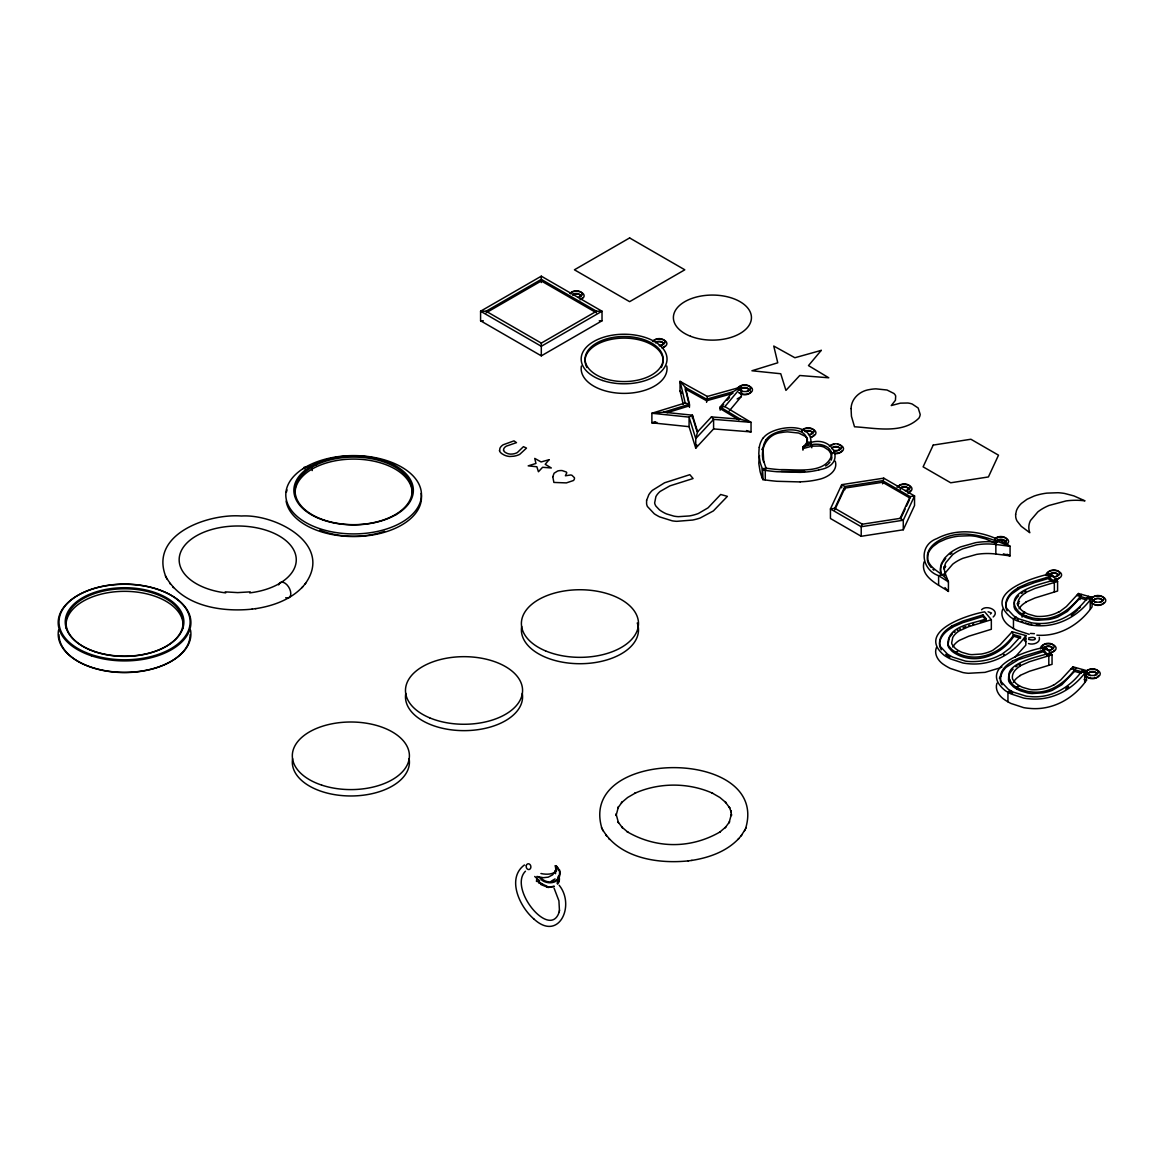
<?xml version="1.0" encoding="UTF-8"?>
<svg xmlns="http://www.w3.org/2000/svg" width="1164" height="1164" viewBox="0 0 1164 1164"><rect width="100%" height="100%" fill="white"/><g stroke="black" fill="none" stroke-linecap="round" stroke-linejoin="round"><path stroke-width="1.5" d="M395.033 514.794L395.891 514.75M556.989 868.009L557.003 867.238A16.558 15.016 -31.9 0 1 558.414 869.261A13.677 12.353 -19.6 0 1 558.662 869.77L558.982 870.541M559.447 910.568L558.924 900.834L554.049 888.088M536.517 881.235L536.953 876.463L543.21 877.685L548.244 877.161L552.58 874.862L555.199 871.443M1007.151 610.824L1006.773 610.082A27.412 15.83 0 0 1 1005.958 607.477L1006.162 602.908L1008.169 598.296A43.854 25.317 0 0 1 1011.734 593.931L1020.231 588.067L1034.578 582.597L1049.186 578.261L1051.834 581.403M555.519 873.669L556.014 865.754M759.19 447.311L758.797 453.873L760.107 462.021A138.138 79.749 0 0 0 762.391 468.743L762.944 479.641L765.272 479.961A138.138 79.749 0 0 0 776.897 481.285L800.177 481.925M759.19 456.87L758.797 463.432L760.107 471.58A138.138 79.749 0 0 0 762.391 478.302L762.944 479.641M559.171 912.227L559.52 910.175M1008.664 676.211L1008.49 679.82A21.927 12.659 0 0 0 1009.77 683.021L1013.233 686.673A31.413 18.129 0 0 0 1016.579 688.884A31.413 18.129 0 0 0 1020.391 690.805L1027.696 693.002A21.738 12.542 0 0 0 1032.264 693.555L1043.25 692.827A34.498 19.919 0 0 0 1052.183 690.383L1061.859 684.738L1074.532 671.352L1072.902 666.797L1060.87 679.849L1053.726 685.232M559.244 911.805C550.339 940.556 507.911 888.539 525.459 871.21M996.951 683.21C994.609 689.99 999.512 696.625 1005.07 700.044A45.192 26.088 0 0 0 1007.951 701.834A45.192 26.088 0 0 0 1011.036 703.493L1023.651 707.625A31.632 18.26 0 0 0 1029.151 708.338C1052.081 710.797 1073.703 698.778 1086.536 680.183L1086.536 676.881M697.614 431.815L695.752 438.595L695.752 448.155L713.59 428.919L713.59 419.36L711.437 416.916L697.614 431.815L692.449 415.184L663.626 412.202L651.884 413.264L651.884 422.823L689.073 426.679L695.752 448.155L696.683 444.764M729.261 410.921L741.337 396.517L741.337 386.957L707.319 396.458L706.563 402.366M924.056 561.892C919.866 577.097 938.868 584.75 948.427 591.428L948.427 581.869L945.299 573.663L938.606 575.671C921.161 569.676 918.178 545.378 936.875 538.583C960.3 526.215 988.862 532.05 1010.076 546.294L1010.076 555.854L995.846 554.035A39.285 22.683 0 0 0 976.567 554.399L962.89 558.298A47.608 27.485 0 0 0 952.69 564.191L945.925 572.091A39.285 22.683 0 0 0 944.659 575.729M1014.455 602.006L1014.004 606.517A21.927 12.659 0 0 0 1015.299 609.732L1018.747 613.37A31.413 18.129 0 0 0 1022.094 615.581A31.413 18.129 0 0 0 1025.921 617.517L1033.225 619.699A21.738 12.542 0 0 0 1037.793 620.252L1048.764 619.524A34.498 19.919 0 0 0 1057.698 617.095L1067.388 611.435L1080.046 598.063L1086.754 599.94M559.055 881.264L559.346 880.188A11.451 9.501 21.8 0 0 558.836 876.114M936.438 647.519C933.644 654.43 938.562 661.501 944.353 664.993A45.192 26.088 0 0 0 947.234 666.768A45.192 26.088 0 0 0 950.319 668.427L962.934 672.559A31.632 18.26 0 0 0 968.433 673.287L984.962 672.37L1000.051 667.86M1002.67 609.281C999.891 616.178 1004.794 623.249 1010.585 626.741A45.192 26.088 0 0 0 1013.466 628.531A45.192 26.088 0 0 0 1016.565 630.19L1029.165 634.322M533.534 918.658C558.735 942.534 575.613 905.403 559.171 885.251M999.323 540.62L996.69 542.279L995.846 544.476L995.846 554.035M1008.941 675.309L1009.741 673.476M745.527 828.753C770.684 747.259 576.864 747.259 602.021 828.753M807.132 441.723C807.656 423.871 772.954 428.672 766.174 439.774M810.915 442.262C811.963 421.164 772.314 425.835 763.337 437.868M766.072 439.759A53.137 30.686 0 0 0 763.017 448.766L763.642 460.362A132.085 76.257 0 0 0 766.188 468.204L765.272 470.402L765.272 479.961M941.589 564.831L942.171 563.507M834.792 508.275L862.393 524.207L900.092 518.373L903.279 520.221L861.215 526.725L830.441 508.944L834.792 508.275L844.889 486.508L882.588 480.674L910.19 496.606L914.54 495.937L914.54 505.496L903.279 529.78L861.215 536.284L830.441 518.504L830.441 508.944L841.703 484.661L883.752 478.157L914.54 495.937L903.279 520.221L903.279 529.78M834.792 509.861L844.889 488.094L882.588 482.274L910.19 498.207M862.393 524.207L861.215 526.725L861.215 536.284M883.752 478.157L882.588 483.86M900.092 518.373L910.19 496.606M900.805 518.417L905.141 509.09M906.581 505.976L909.462 499.763M1014.819 601.09L1015.255 600.188A34.498 19.919 0 0 1 1018.602 595.837M1009.304 680.765L1009.741 679.849M741.061 835.854L745.033 829.743M744.48 830.849L746.095 827.619M952.749 647.053A30.788 17.78 0 0 1 956.502 642.484L957.317 641.801A27.369 15.801 0 0 1 959.427 640.346L968.739 636.213L991.335 629.273L991.335 619.714L968.739 626.654L959.427 630.786A27.369 15.801 0 0 0 957.317 632.241L956.488 632.925A30.788 17.78 0 0 0 952.749 637.494L951.657 642.95A17.445 10.069 0 0 0 952.196 644.638L955.149 648.275A26.961 15.569 0 0 0 958.583 650.618L958.583 650.618A27.383 15.801 0 0 0 961.988 652.349L969.001 654.343A17.445 10.069 0 0 0 971.925 654.648L981.383 654.023A30.788 17.78 0 0 0 989.298 651.855L990.491 651.389A27.369 15.801 0 0 0 993.008 650.167L1000.152 644.798L1012.185 631.746L1025.819 635.573L1025.819 645.132L1015.154 656.991M949.271 637.974L947.86 645.205A21.883 12.644 0 0 0 949.053 647.97L951.919 651.127A30.962 17.882 0 0 0 955.862 653.819A31.413 18.129 0 0 0 959.674 655.754C979.753 664.106 1002.335 653.63 1013.815 636.301L1012.185 631.746M1025.659 602.094L1034.971 597.976L1057.581 591.021L1057.581 581.462L1050.947 573.59L1049.186 576.66L1049.186 579.847M1020.144 675.396L1029.456 671.264L1052.052 664.324L1052.052 654.765L1045.432 646.893L1043.671 651.549L1046.32 654.692M557.076 883.301L558.371 879.897L558.123 876.434M942.884 562.212L945.706 558.429M999.367 678.176L1001.215 675.775M949.824 637.072L950.813 635.762M304.997 584.095C334.126 544.33 275.504 513.746 241.37 516.016C208.327 513.382 148.716 534.247 165.957 576.995M943.713 567.304L944.659 566.039M943.713 568.89L945.706 566.402M830.034 462.035L828.593 463.709M713.59 428.919L751.042 431.902L751.042 422.343L740.45 419.215L720.167 407.022L724.866 406.6L741.337 386.957L732.927 391.802L720.167 407.022L720.167 410.208M723.644 404.461L720.167 408.622L738.995 419.942M727.122 400.314L729.45 397.55M1081.749 594.44C1071.462 608.859 1055.733 620.878 1037.037 618.608A21.883 12.644 0 0 1 1032.235 617.909L1025.921 615.916M1013.466 628.531L1013.466 618.972L1016.23 617.371A41.075 23.717 0 0 0 1019.082 618.913L1031.624 622.827A27.529 15.889 0 0 0 1036.135 623.307C1057.363 625.272 1076.758 613.413 1088.456 596.317M1076.234 667.729C1065.933 682.162 1050.219 694.181 1031.508 691.911A21.883 12.644 0 0 1 1026.721 691.212L1020.391 689.219A31.413 18.129 0 0 1 1016.579 687.284A31.413 18.129 0 0 1 1013.233 685.087C994.929 664.033 1038.259 657.165 1050.437 652.844A5.849 3.376 0 0 0 1054.133 650.167M1082.942 669.62C1071.229 686.716 1051.849 698.575 1030.62 696.61A27.529 15.889 0 0 1 1026.11 696.13L1013.553 692.202A41.075 23.717 0 0 1 1010.745 690.688L1007.951 692.26L1007.951 701.834M255.571 608.67C272.827 606.022 290.505 599.795 302.698 586.802M691.634 860.429C708.891 857.781 726.583 851.553 738.762 838.56M301.956 587.674L305.768 583.179M738.02 839.433L741.832 834.952M986.214 620.368L986.214 618.768C973.104 624.006 948.398 625.155 947.86 643.605A21.883 12.644 0 0 0 949.053 646.384L951.919 649.541A30.962 17.882 0 0 0 955.862 652.233A31.413 18.129 0 0 0 959.674 654.168C979.753 662.52 1002.335 652.044 1013.815 634.7L1020.508 636.592L1009.857 648.217L1001.098 654.794M1059.255 611.929L1066.399 606.546L1078.417 593.509L1092.065 597.336L1092.065 606.895C1079.566 624.777 1059.138 636.883 1036.848 635.166M1025.819 635.573C1013.189 654.444 991.233 665.997 968.433 663.727A31.632 18.26 0 0 1 962.934 663L950.319 658.868A45.192 26.088 0 0 1 947.234 657.209A45.192 26.088 0 0 1 944.353 655.434C915.18 631.499 968.172 614.592 984.715 611.842L991.335 619.714M1079.232 608.379L1080.454 607.041M951.555 634.904L952.37 634.074M1017.787 604.625L1019.038 603.389M1077.995 609.674L1071.273 615.596M551.183 881.221L555.053 878.878M1068.581 686.658L1065.758 688.899M993.183 616.978C1000.56 610.445 986.359 604.392 981.572 609.747M954.174 632.489L955.178 631.746M825.611 465.993L827.735 464.48M1003.528 654.896L1004.299 654.372M1021.425 593.509L1022.807 592.592M1015.896 666.797L1017.292 665.895M1025.659 592.534L1034.971 588.417L1057.581 581.462L1052.445 580.53C1040.514 584.226 1000.865 592.287 1018.747 611.784A31.413 18.129 0 0 0 1022.094 613.981A31.413 18.129 0 0 0 1025.921 615.916M1020.144 665.837L1029.456 661.705L1052.052 654.765L1046.931 653.833L1041.867 647.955C1024.407 651.171 977.178 667.699 1005.07 690.485A45.192 26.088 0 0 0 1007.951 692.26A45.192 26.088 0 0 0 1011.036 693.933L1023.651 698.065A31.632 18.26 0 0 0 1029.151 698.778C1052.081 701.237 1073.703 689.219 1086.536 670.624L1072.902 666.797M1058.934 611.755A27.354 15.787 0 0 1 1037.531 616.44A17.504 10.112 0 0 1 1035.233 616.105L1028.219 614.097A27.383 15.801 0 0 1 1024.887 612.409L1022.094 613.995L1022.094 617.182M1043.671 651.549L1018.442 659.653L1006.22 667.219A43.854 25.317 0 0 0 1002.655 671.599L1000.647 676.211L1000.545 679.732A27.31 15.772 0 0 0 1001.258 681.784L1008.053 689.03A41.075 23.717 0 0 0 1010.672 690.659L1007.951 692.26L1010.745 690.688M1053.405 685.043A27.354 15.787 0 0 1 1032.017 689.728A17.504 10.112 0 0 1 1029.718 689.408L1022.705 687.4A27.383 15.801 0 0 1 1019.373 685.712L1016.579 687.284L1016.579 688.884M541.304 276.174L480.587 311.225L480.587 320.798L541.304 355.849L602.021 320.798L602.021 311.225L541.304 276.174L541.304 282.546M486.101 311.225L541.304 279.36L596.492 311.225L602.021 311.225L541.304 346.29L480.587 311.225L486.101 311.225L541.304 343.104L596.492 311.225M486.101 312.825L541.304 280.961L596.492 312.825M737.132 398.946L741.337 396.517M812.079 444.575C819.616 443.237 830.645 445.448 831.925 454.44C826.222 475.072 795.652 469.005 779.778 469.674A132.085 76.257 0 0 1 766.188 468.204L762.944 470.081L765.272 470.402A138.138 79.749 0 0 0 776.897 471.726L800.177 472.366A55.014 31.763 0 0 0 818.801 469.95M802.942 450.177L802.942 446.991L810.842 442.436L811.817 447.791M955.862 652.233L957.696 651.171M1024.858 612.395L1022.094 613.995L1024.887 612.409A26.961 15.569 0 0 1 1021.381 610.038L1018.427 606.4A17.344 10.01 0 0 1 1017.962 605.076L1017.903 604.713M1017.671 587.864L1029.063 582.815L1052.707 575.671M951.424 626.116L962.817 621.052L982.954 614.898L986.214 618.768M1012.142 661.167L1023.534 656.118L1047.178 648.974M1016.259 617.386L1013.466 618.972A45.192 26.088 0 0 1 1010.585 617.182C981.834 592.607 1033.341 577.417 1050.947 573.59M957.303 630.393L958.059 629.971M524.44 864.954C506.195 878.471 519.857 907.018 533.723 918.818M952.268 627.221L962.817 622.653L982.954 616.498L984.584 618.433M990.433 614.068L991.481 612.977L988.061 611.769M1028.583 637.988C1037.59 635.486 1037.546 641.917 1028.583 639.385M1024.305 591.734L1025.877 590.919M1018.776 665.037L1020.362 664.222M1000.938 667.452L1001.928 666.972M553.657 886.401L547.56 887.259L540.94 884.553M959.631 629.171L960.46 628.778M963.035 627.672L963.938 627.323M964.854 626.974L965.785 626.639M968.695 625.665L969.699 625.344M689.437 407.4L689.437 404.214L685.203 402.962L651.884 413.264L689.073 417.119L692.449 415.184L692.449 418.371M663.626 412.202L689.437 404.214L685.451 387.467L680.052 381.356L680.052 390.915L683.21 404.214M667.059 412.725L689.437 405.814L685.451 389.052L706.563 400.765L732.927 393.403M655.216 421.804L651.884 422.823L656.903 422.372M983.886 621.096L985.05 620.732M982.722 621.445L980.452 622.129M1041.867 647.955L1045.432 646.893M972.784 624.384L973.846 624.079M1047.396 574.667L1052.445 580.53L1055.966 579.541M732.927 391.802L706.563 399.179L685.451 387.467L685.451 390.653M818.743 469.849C847.348 465.716 834.079 435.569 811.133 442.393M1076.627 595.371L1086.754 598.34L1092.065 597.336C1079.217 615.916 1057.61 627.949 1034.665 625.475A31.632 18.26 0 0 1 1029.165 624.762L1016.565 620.63A45.192 26.088 0 0 1 1013.466 618.972L1016.201 617.357A41.075 23.717 0 0 1 1013.568 615.727L1006.773 608.481A27.31 15.772 0 0 1 1006.06 606.429L1005.871 605.324M165.404 575.86C181.584 606.095 221.058 612.395 252.341 609.107M601.468 827.619C617.648 857.853 657.122 864.154 688.404 860.865M766.188 468.204L762.391 468.743L762.391 478.302M252.05 609.136L255.935 608.612M688.128 860.909L691.998 860.385M250.275 591.865L237.703 592.607L225.147 591.865M311.37 465.964L312.228 466.982M1030.402 633.434L1034.403 633.667M804.717 471.391L781.306 471.376M1025.819 638.876L1024.349 639.443A1.484 1.091 40.2 0 0 1024.349 640.433L1025.819 641.83M480.587 320.798L483.336 320.798M599.256 320.798L602.021 320.798M1040.049 624.981L1036.135 624.908M711.437 416.916L740.45 419.215M548.971 887.492L547.138 887.259M807.059 441.869L810.842 442.436M539.645 883.127L538.787 882.967M1030.344 624.21L1031.624 624.428M539.441 882.079L536.502 881.308M1027.87 623.671L1029.092 623.962M1028.481 643.547C1032.701 645.191 1040.863 642.965 1039.277 637.246M1013.815 636.301L1020.508 638.178L1020.508 636.592M1074.532 671.352L1080.818 673.112M1084.135 679.514L1086.536 680.183M1025.499 623.031L1026.677 623.366M746.502 430.564L751.042 431.902M938.606 585.23L938.606 575.671L948.427 581.869C943.466 572.819 930.807 570.156 927.693 559.811C925.598 551.692 932.088 544.345 938.722 540.678C961.901 527.045 987.639 537.361 1010.076 546.294L995.846 544.476A39.285 22.683 0 0 0 976.567 544.839L962.89 548.739A47.608 27.485 0 0 0 952.69 554.631L945.925 562.532A39.285 22.683 0 0 0 945.284 573.663M1003.383 553.846L1010.076 555.854L1007.006 554.224M1086.754 598.34L1090.217 599.387L1090.217 608.947M1071.113 668.674L1084.688 672.676L1084.688 682.235M1023.229 622.274L1021.09 621.416M995.016 543.006L985.53 538.903L976.436 536.502A33.611 19.395 0 0 0 969.641 535.746L958.51 536.153A40.507 23.396 0 0 0 945.881 539.048L938.722 542.279L933.135 546.411A40.507 23.396 0 0 0 928.115 553.7L927.417 560.131A33.611 19.395 0 0 0 928.741 564.045M707.319 396.458L680.052 381.356L685.203 402.962M724.866 406.6L751.042 422.343L713.59 419.36L695.752 438.595L689.073 417.119L689.073 426.679M541.245 879.708C546.978 884.596 558.371 884.029 559.826 875.241A11.538 10.141 -1.9 0 0 559.404 869.624M542.104 879.024C547.429 883.738 558.182 883.141 559.346 874.79A10.636 9.356 6.7 0 0 559.273 870.483M945.735 654.401L946.521 654.983M932.888 569.298L933.863 570.185M1052.445 580.53L1054.337 582.495L1054.337 592.069M944.964 587.573L948.427 591.428M680.052 390.915L682.206 393.359M605.716 834.937L606.488 835.854M608.787 838.56L609.529 839.433M169.653 583.179L170.424 584.095M172.723 586.802L173.465 587.674M1046.727 655.172L1046.931 653.833L1048.822 655.798L1048.822 665.357M931.185 567.537L929.236 564.918M306.016 470.169L303.95 467.39L312.228 465.789L312.228 470.576M1002.059 684.825L1001.258 683.384M941.341 649.774L940.541 648.319M1078.417 593.509L1080.046 596.463L1080.046 599.649M558.996 869.755L558.866 869.508A20.166 18.289 -40.6 0 0 556.116 865.652M602.516 829.743L603.068 830.849M166.452 577.984L167.005 579.09M835.257 461.191C838.386 471.158 826.964 477.735 818.743 479.423A55.014 31.763 0 0 1 800.163 481.809M692.449 416.77L697.091 431.757M763.642 461.963C759.277 449.159 767.134 433.925 781.16 432.615A25.23 14.565 0 0 1 787.577 431.873L798.693 433.037L805.59 436.485A13.561 7.828 0 0 1 807.38 439.032L807.132 443.309L802.942 448.591L812.079 446.161L819.485 446.03A13.561 7.828 0 0 1 823.894 447.063L829.859 451.035L831.882 457.452A25.23 14.565 0 0 1 831.081 460.26M503.59 450.221L503.648 449.217A9.283 5.369 0 0 1 506.398 446.118L516.481 442.64L513.993 440.865L503.212 444.764A13.371 7.726 0 0 0 502.281 445.419A14.39 8.308 0 0 0 499.923 448.315L499.574 450.613M1086.536 673.927L1086.536 670.624L1081.225 671.643L1081.225 673.229M1010.672 690.659L1010.745 692.289A41.075 23.717 0 0 1 1008.897 691.183M982.954 614.898L982.954 616.498M844.889 489.695L844.889 486.508L841.703 484.661L841.703 487.847M541.304 343.104L541.304 355.849M941.021 574.361A43.024 24.837 0 0 1 941.123 566.17M950.13 554.442A51.478 29.726 0 0 1 951.977 553.133M995.307 538.292A7.799 4.511 0 0 1 1006.845 538.612A7.799 4.511 0 0 1 1005.158 545.218M995.002 539.558A5.849 3.376 0 0 1 1000.531 536.517A5.849 3.376 0 0 1 1006.554 539.223A5.849 3.376 0 0 1 1002.801 543.064M1006.671 543.079A5.849 3.376 0 0 1 1006.22 544.359M998.858 539.892A5.849 3.376 0 0 1 1006.234 541.784M997.155 540.722A3.899 2.255 0 0 1 1002.83 539.543A3.899 2.255 0 0 1 1003.717 542.991M897.008 487.178A7.799 4.511 0 0 1 909.593 485.635A7.799 4.511 0 0 1 907.556 492.969M898.375 487.134A5.849 3.376 0 0 1 904.122 483.918A5.849 3.376 0 0 1 910.059 487.018A5.849 3.376 0 0 1 905.083 490.641M910.073 490.655A5.849 3.376 0 0 1 908.56 492.75M900.296 487.978A5.849 3.376 0 0 1 909.637 489.2M900.441 489.447A3.899 2.255 0 0 1 902.726 486.814A3.899 2.255 0 0 1 907.571 487.731A3.899 2.255 0 0 1 906.698 490.641M837.673 444.372A7.799 4.511 0 0 1 842.154 451.326A7.799 4.511 0 0 1 829.292 451.254M829.292 446.234A7.799 4.511 0 0 1 833.89 444.372M830.107 446.321A5.849 3.376 0 0 1 837.294 443.877A5.849 3.376 0 0 1 841.412 448.067A5.849 3.376 0 0 1 834.093 450.381M841.514 450.992A5.849 3.376 0 0 1 835.214 453.698M831.445 452.607A5.849 3.376 0 0 1 830.921 452.214M831.634 447.951A5.849 3.376 0 0 1 840.946 448.751M831.882 448.737A3.899 2.255 0 0 1 836.407 446.525A3.899 2.255 0 0 1 839.477 449.464A3.899 2.255 0 0 1 833.948 450.73M801.501 430.491A7.799 4.511 0 0 1 814.218 429.953A7.799 4.511 0 0 1 810.813 437.053M806.667 437.228A7.799 4.511 0 0 1 805.924 437.126M802.331 431.218A5.849 3.376 0 0 1 808.092 427.843A5.849 3.376 0 0 1 814.043 431.117A5.849 3.376 0 0 1 808.471 434.594M813.971 434.899A5.849 3.376 0 0 1 810.697 437.46M813.054 432.528A5.849 3.376 0 0 0 804.935 431.597A3.899 2.255 0 0 1 811.017 431.262A3.899 2.255 0 0 1 810.188 434.739M736.943 389.343A7.799 4.511 0 0 1 747.463 385.575A7.799 4.511 0 0 1 751.056 392.413A7.799 4.511 0 0 1 738.674 392.646M738.864 388.194A5.849 3.376 0 0 1 746.691 385.022A5.849 3.376 0 0 1 749.238 390.347A5.849 3.376 0 0 1 739.693 389.925M750.533 391.715A5.849 3.376 0 0 1 745.993 394.683A5.849 3.376 0 0 1 739.693 393.112M741.002 388.776A5.849 3.376 0 0 1 750.213 390.246M742.53 391.657A3.899 2.255 0 0 1 741.774 388.296A3.899 2.255 0 0 1 747.637 388.31A3.899 2.255 0 0 1 746.881 391.657M652.466 341.27A7.799 4.511 0 0 1 665.182 340.732A7.799 4.511 0 0 1 661.778 347.818M653.324 341.649A5.849 3.376 0 0 1 659.45 338.608A5.849 3.376 0 0 1 665.008 341.983A5.849 3.376 0 0 1 659.435 345.359M664.659 346.305A5.849 3.376 0 0 1 662.869 347.789M655.899 342.362A5.849 3.376 0 0 1 664.018 343.293M655.478 342.813A3.899 2.255 0 0 1 659.973 341.372A3.899 2.255 0 0 1 663.043 343.758A3.899 2.255 0 0 1 659.333 345.824M569.88 293.27A7.799 4.511 0 0 1 582.146 292.761A7.799 4.511 0 0 1 580.036 299.745M570.535 293.852A5.849 3.376 0 0 1 576.165 290.811A5.849 3.376 0 0 1 582.131 293.634A5.849 3.376 0 0 1 578.057 297.417M582.146 297.868A5.849 3.376 0 0 1 581.374 299.104M573.343 294.477A5.849 3.376 0 0 1 581.374 295.627M572.615 295.118A3.899 2.255 0 0 1 578.363 293.852A3.899 2.255 0 0 1 579.119 297.373M996.69 542.264A43.199 24.939 0 0 0 975.505 542.686L960.576 546.92A51.478 29.726 0 0 0 949.548 553.307L944.659 558.08L941.589 563.231A43.024 24.837 0 0 0 941.472 574.143M759.321 456.87A53.69 30.992 0 0 1 759.525 455.604M761.794 449.61A53.69 30.992 0 0 1 763.206 447.398M802.985 447.034A31.195 18.013 0 0 1 811.803 444.561M759.321 447.311A53.69 30.992 0 0 1 763.206 437.839M807.147 441.869A31.195 18.013 0 0 1 802.869 446.961M666.797 366.034A42.937 24.793 0 0 1 624.093 393.388A42.937 24.793 0 0 1 581.389 366.034M499.458 450.613A11.174 6.446 0 0 0 503.066 454.397A11.174 6.446 0 0 0 509.628 456.492L513.615 456.23A14.39 8.308 0 0 0 518.62 454.862A13.371 7.726 0 0 0 519.755 454.324L526.506 448.096L523.436 446.656L517.427 452.49A9.283 5.369 0 0 1 512.058 454.062L510.312 454.106A7.45 4.292 0 0 1 505.918 452.752A7.45 4.292 0 0 1 503.517 450.235M586.903 367.46A39.038 22.538 0 0 1 624.093 338.098A39.038 22.538 0 0 1 661.283 367.46M295.394 496.373A58.549 33.8 0 0 1 353.623 459.082A58.549 33.8 0 0 1 411.852 496.373M278.647 584.866A8.73 5.034 60 0 1 285.282 583.368A8.73 5.034 60 0 1 290.796 593.378A8.73 5.034 60 0 1 285.733 597.729M225.714 592.883A58.549 33.8 0 0 1 189.135 540.925A58.549 33.8 0 0 1 286.286 540.925A58.549 33.8 0 0 1 249.707 592.883M66.319 628.633A58.549 33.8 0 0 1 124.548 591.327A58.549 33.8 0 0 1 182.792 628.633M409.102 758.681A58.549 33.8 0 0 1 350.859 795.972A58.549 33.8 0 0 1 292.63 758.681M522.258 693.351A58.549 33.8 0 0 1 464.029 730.643A58.549 33.8 0 0 1 405.785 693.351M637.246 622.987A58.549 33.8 0 0 1 582.946 663.669A58.549 33.8 0 0 1 521.705 626.421M421.106 493.405A67.818 39.154 0 0 1 360.331 536.357A67.818 39.154 0 0 1 286.126 501.131M286.417 492.168A67.818 39.154 0 0 1 287.057 489.942M315.007 465.207A67.701 39.081 0 0 1 316.695 464.552M384.571 531.279A59.742 34.498 0 0 1 319.751 530.187M190.125 634.7A65.577 37.859 0 0 1 124.548 672.559A65.577 37.859 0 0 1 58.986 634.7M190.547 630.102A66.348 38.31 0 0 1 124.548 672.37A66.348 38.31 0 0 1 58.549 630.102M1019.038 608.816A27.63 15.947 0 0 1 1025.921 602.254M1005.812 605.324A40.173 23.193 0 0 1 1017.947 588.038M1017.816 604.713A27.63 15.947 0 0 1 1025.921 592.694M1046.101 575.613A7.799 4.511 0 0 1 1052.547 570.506A7.799 4.511 0 0 1 1061.495 574.143A7.799 4.511 0 0 1 1055.355 579.366M1048.313 574.492A5.849 3.376 0 0 1 1053.245 569.996A5.849 3.376 0 0 1 1059.618 573.852A5.849 3.376 0 0 1 1051.587 576.471M1059.225 577.839A5.849 3.376 0 0 1 1056.33 579.599M1049.302 574.405A5.849 3.376 0 0 1 1058.687 574.667M1050.044 574.405A3.899 2.255 0 0 1 1055.995 573.081A3.899 2.255 0 0 1 1056.155 576.762M1091.308 598.136A7.799 4.511 0 0 1 1103.516 597.263A7.799 4.511 0 0 1 1102.002 604.32A7.799 4.511 0 0 1 1090.523 601.759M1103.778 602.53A5.849 3.376 0 0 1 1095.586 605.12A5.849 3.376 0 0 1 1093.534 599.867A5.849 3.376 0 0 1 1102.861 600.158M1095.979 602.385A3.899 2.255 0 0 1 1095.018 598.994A3.899 2.255 0 0 1 1100.969 598.994A3.899 2.255 0 0 1 1099.995 602.385M1017.045 603.898A34.498 19.919 0 0 1 1019.475 601.395M1015.328 618.448A41.133 23.746 0 0 1 1014.455 617.895M1018.078 619.99A41.133 23.746 0 0 1 1017.132 619.495M554.995 870.701A21.199 18.711 -12.3 0 1 555.432 871.079M555.082 865.681A14.71 11.524 21.4 0 1 555.461 871.516M542.017 884.073A21.389 6.649 32.5 0 1 538.059 881.075M539.645 880.653A20.705 8.192 31.7 0 1 534.727 876.463M546.92 886.051A11.48 5.704 29.6 0 1 541.958 883.709M559.2 881.337A13.648 10.403 37.4 0 1 557.483 884.145M554.355 886.226A13.648 10.403 37.4 0 1 548.884 886.852M541.304 884.247A15.219 5.223 32.1 0 1 539.31 882.807M540.722 883.025A16.514 12.469 0.2 0 1 539.703 883.039M541.726 879.344A16.18 5.558 33.2 0 1 539.092 877.336M555.868 871.094A16.398 8.424 16.8 0 1 540.925 873.524M556.698 868.111A15.874 12.367 20.1 0 1 556.377 871.283M951.716 626.276A40.173 23.193 0 0 0 939.581 643.561L939.712 644.114A27.529 15.889 0 0 0 940.541 646.733L947.336 653.979A41.075 23.717 0 0 0 949.955 655.594L950.028 655.638A41.075 23.717 0 0 0 952.836 657.151L965.393 661.079A27.31 15.772 0 0 0 968.943 661.487L970.863 661.603A40.173 23.193 0 0 0 1000.807 654.619M952.545 627.396A40.231 23.222 0 0 0 939.566 645.162A29.507 17.038 0 0 0 939.712 645.714M940.221 647.577A27.529 15.889 0 0 1 939.828 646.267M949.955 657.194A41.075 23.717 0 0 1 947.336 655.565M1013.306 682.511A27.63 15.947 0 0 1 1020.406 675.557M1012.433 661.327A40.173 23.193 0 0 0 1000.298 678.627L1000.429 680.765A27.412 15.83 0 0 0 1000.938 682.628M1019.3 685.669A26.961 15.569 0 0 1 1015.866 683.326L1012.913 679.703A17.344 10.01 0 0 1 1012.447 678.365L1012.374 678.001A27.63 15.947 0 0 1 1020.406 665.983M1086.55 676.822A2.386 1.746 40.1 0 1 1084.775 674.96A2.386 1.746 40.1 0 1 1086.55 674A2.095 0.786 -73.3 0 0 1085.823 676.182A2.095 0.786 -73.3 0 0 1086.187 676.924M1010.265 672.574A34.498 19.919 0 0 1 1013.087 669.125M1012.593 693.308A41.075 23.717 0 0 1 1011.647 692.798M1085.415 671.817A7.813 4.511 0 0 1 1096.604 669.926A7.813 4.511 0 0 1 1098.583 676.56A7.813 4.511 0 0 1 1086.943 676.939A7.668 4.423 0 0 1 1085.867 676.153M1098.292 675.673A5.849 3.376 0 0 1 1092.472 678.714A5.849 3.376 0 0 1 1086.652 675.673M1087.773 673.33A5.849 3.376 0 0 1 1096.997 673.199M1090.464 675.673A3.899 2.255 0 0 1 1089.504 672.283A3.899 2.255 0 0 1 1095.455 672.283A3.899 2.255 0 0 1 1094.48 675.673M1040.587 648.915A7.813 4.511 0 0 1 1047.149 643.794A7.813 4.511 0 0 1 1056.024 647.577A7.813 4.511 0 0 1 1049.448 652.698M1043.613 648.668A5.849 3.376 0 0 1 1046.32 643.474A5.849 3.376 0 0 1 1054.148 646.486A5.849 3.376 0 0 1 1046.887 649.934M1044.588 647.228A5.849 3.376 0 0 1 1052.838 647.693M1044.486 647.81A3.899 2.255 0 0 1 1050.466 646.369A3.899 2.255 0 0 1 1050.481 650.123M1015.619 514.532L1015.736 517.107A33.611 19.395 0 0 0 1017.06 521.021L1021.206 526.274L1029.805 532.719A43.199 24.939 0 0 1 1030.504 520.497L1037.866 511.869A51.478 29.726 0 0 1 1048.909 505.496L1066.108 500.913A43.024 24.837 0 0 1 1085.008 500.84L1073.848 495.893L1064.754 493.492A33.611 19.395 0 0 0 1057.96 492.721L1046.814 493.129A40.507 23.396 0 0 0 1034.199 496.024L1027.041 499.254L1021.439 503.386A40.507 23.396 0 0 0 1016.434 510.676L1015.619 514.532M616.12 814.131L616.091 815.571L618.404 806.899L617.706 808.107L622.245 801.981L621.329 802.854L627.658 797.486L635.631 792.888L634.831 793.266C659.202 782.397 688.361 782.397 712.717 793.266L711.932 792.888L719.89 797.486L726.22 802.854L725.317 801.981L729.843 808.107L729.144 806.899L731.167 811.89L730.774 810.493L731.458 815.571L731.428 814.131L729.042 822.875L729.595 821.755L725.085 827.851L725.812 826.978L719.527 832.318L720.414 831.722C691.096 848.876 656.452 848.876 627.134 831.722L628.022 832.318L621.736 826.978L622.478 827.851L617.953 821.755L618.506 822.875L616.12 814.131M552.798 476.731L553.875 482.434L566.373 482.9L573.43 480.528A7.697 4.438 0 0 0 574.405 477.677L571.961 475.305A4.249 2.459 0 0 0 570.578 474.985L565.384 475.785L566.781 472.788A4.249 2.459 0 0 0 566.213 471.987L562.11 470.576A7.741 4.467 0 0 0 557.629 471.013L554.093 473.224L552.798 476.731M851.073 408.564L851.437 416.29L854.507 426.781C875.328 427.945 902.493 434.39 918.92 418.138A25.23 14.565 0 0 0 920.2 414.428L918.178 408.011L912.212 404.039A13.561 7.828 0 0 0 907.804 403.006L900.383 403.151L891.26 405.567L895.436 400.285L895.683 396.007A13.561 7.828 0 0 0 893.908 393.461L887.012 390.013L875.895 388.849A25.23 14.565 0 0 0 869.479 389.591C859.949 390.9 851.291 398.539 851.073 408.564M646.587 500.476L646.602 503.896A27.412 15.83 0 0 0 647.417 506.5L654.241 513.761A41.104 23.731 0 0 0 656.874 515.39A41.104 23.731 0 0 0 659.697 516.903L672.268 520.846A27.412 15.83 0 0 0 676.793 521.327L692.682 520.046A43.854 25.317 0 0 0 700.248 517.98L713.372 510.923L727.398 496.359L720.691 494.482L708.032 507.853L698.342 513.513A34.498 19.919 0 0 1 689.408 515.943L678.437 516.671A21.738 12.542 0 0 1 673.869 516.118L666.565 513.935A31.413 18.129 0 0 1 662.738 512A31.413 18.129 0 0 1 659.391 509.788L655.943 506.151A21.927 12.659 0 0 1 654.648 502.935L655.899 496.606A34.498 19.919 0 0 1 660.119 491.441L669.926 485.854L693.089 478.535L689.845 474.679L664.615 482.769L652.378 490.35A43.854 25.317 0 0 0 648.814 494.715L646.587 500.476M933.208 445.084L923.11 466.851L950.712 482.784L988.411 476.949L998.508 455.182L970.907 439.25L933.208 445.084M549.044 459.722L545.203 464.305L551.314 467.972L542.584 467.288L538.423 471.769L536.866 466.764L528.18 465.862L535.949 463.461L534.756 458.412L541.115 461.948L549.044 459.722M821.246 350.379L808.485 365.598L828.768 377.791L799.755 375.492L785.933 390.391L780.753 373.746L751.929 370.763L777.756 362.79L773.754 346.043L794.881 357.741L821.246 350.379M302.887 468.757L300.283 470.547A68.225 39.387 0 0 0 290.302 480.717A67.017 38.688 0 0 0 287.042 487.294A67.818 39.154 0 0 0 363.852 533.461A67.818 39.154 0 0 0 413.351 476.178A68.196 39.372 0 0 0 385.168 460.1A67.818 39.154 0 0 0 336.862 456.812A67.701 39.081 0 0 0 305.681 467.055L302.887 468.757M629.622 237.936L574.419 269.801L629.622 301.665L684.81 269.801L629.622 237.936M1019.329 685.698L1016.579 687.284L1019.373 685.712M690.543 336.265A39.038 22.538 0 0 0 751.347 319.212A39.038 22.538 0 0 0 695.359 297.329A39.038 22.538 0 0 0 690.543 336.265M602.632 380.497A42.937 24.793 0 0 0 667.03 359.036A42.937 24.793 0 0 0 602.632 337.56A42.937 24.793 0 0 0 602.632 380.497M604.582 378.547A39.038 22.538 0 0 0 663.131 359.036A39.038 22.538 0 0 0 604.582 339.524A39.038 22.538 0 0 0 604.582 378.547M321.599 785.074A58.549 33.8 0 0 0 409.408 755.8A58.549 33.8 0 0 0 321.599 726.525A58.549 33.8 0 0 0 321.599 785.074M429.676 717.839A58.549 33.8 0 0 0 522.258 693.962A58.549 33.8 0 0 0 440.138 659.61A58.549 33.8 0 0 0 429.676 717.839M545.581 650.909A58.549 33.8 0 0 0 638.178 627.032A58.549 33.8 0 0 0 556.057 592.68A58.549 33.8 0 0 0 545.581 650.909M323.068 520.002A59.742 34.498 0 0 0 413.351 490.801A59.742 34.498 0 0 0 324.407 460.26A59.742 34.498 0 0 0 323.068 520.002M323.694 519.93A58.535 33.8 0 0 0 412.143 491.31A58.535 33.8 0 0 0 325.003 461.395A58.535 33.8 0 0 0 323.694 519.93M86.078 652.597A65.577 37.859 0 0 0 189.776 625.854A65.577 37.859 0 0 0 97.805 587.384A65.577 37.859 0 0 0 86.078 652.597M91.374 655.769A66.348 38.31 0 0 0 190.911 622.58A66.348 38.31 0 0 0 91.374 589.406A66.348 38.31 0 0 0 91.374 655.769M90.195 649.963A58.549 33.8 0 0 0 182.792 626.072A58.549 33.8 0 0 0 100.671 591.719A58.549 33.8 0 0 0 90.195 649.963M94.895 651.607A59.335 34.251 0 0 0 183.883 621.954A59.335 34.251 0 0 0 94.895 592.287A59.335 34.251 0 0 0 94.895 651.607M1094.829 601.701A5.849 3.376 0 0 0 1103.836 599.024A5.849 3.376 0 0 0 1095.309 595.852A5.849 3.376 0 0 0 1094.829 601.701M526.274 865.58A2.925 2.343 79.6 0 0 529.067 869.537A2.925 2.343 79.6 0 0 530.26 864.852A2.925 2.343 79.6 0 0 526.274 865.58M1089.315 674.989A5.849 3.376 0 0 0 1098.321 672.312A5.849 3.376 0 0 0 1089.795 669.154A5.849 3.376 0 0 0 1089.315 674.989"/></g></svg>
